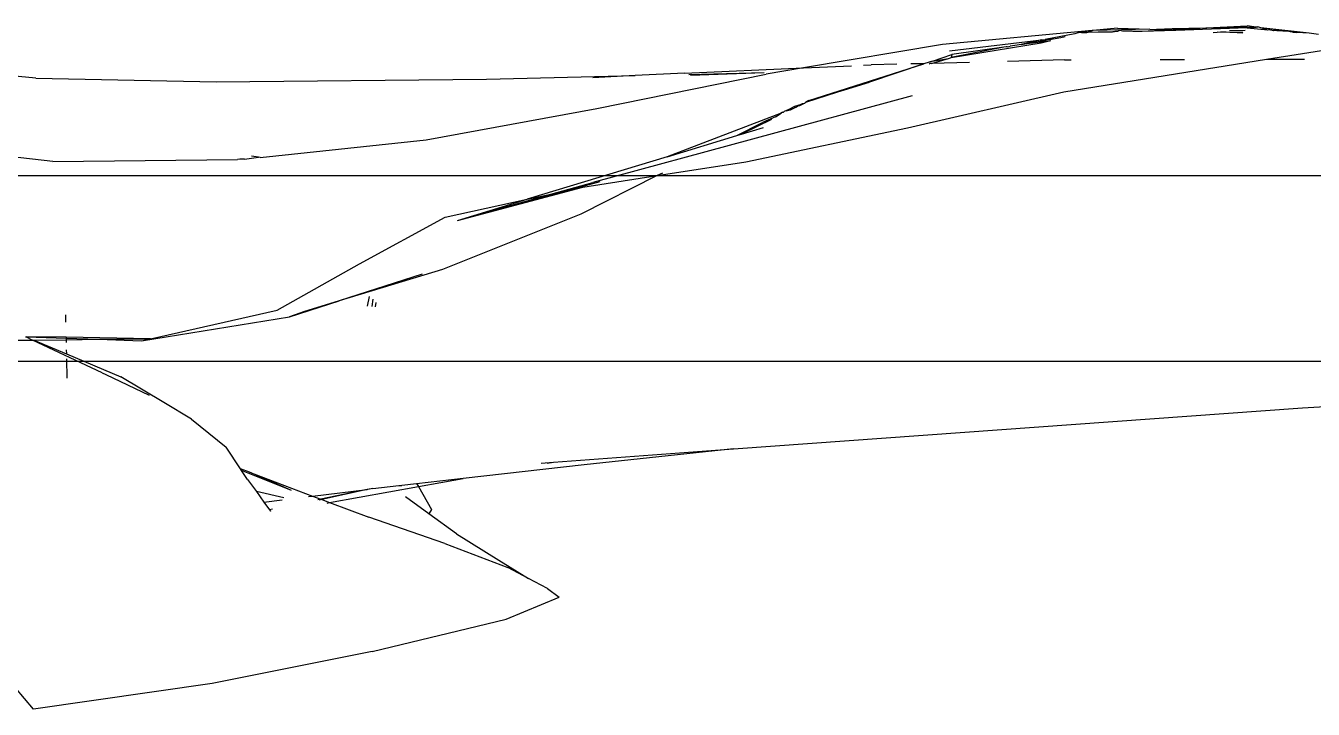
# Model space of a CAD drawing. Header units: millimetres. Extents: x -41292 to 298682, y -22072 to 33155.
# Drawn here: x 31957.1 to 32060.8, y -13687.4 to -13632.4 of the extents above; entities that cross this region are included whole.
import ezdxf

# ---------------------------------------------------------------- set-up
doc = ezdxf.new("R2010")
doc.units = ezdxf.units.MM
doc.layers.add('창호', color=4, linetype='Continuous')
doc.layers.add('틀', color=8, linetype='Continuous')

# ---------------------------------------------------------------- blocks, each defined once
blk = doc.blocks.new('rmfnasesx')
for p, q in [((59512.2, 1879.73), (59518.69, 1880.06)), ((59519.43, 1879.95), (59518.69, 1880.06)), ((59506.21, 1879.67), (59494.15, 1878.55)), ((59500.49, 1878.54), (59503.24, 1879.04)), ((59504.82, 1879.4), (59502.43, 1878.95)), ((59502.43, 1878.95), (59503.24, 1879.04)), ((59503.24, 1879.04), (59503.69, 1879.1)), ((59503.69, 1879.1), (59504.04, 1879.19)), ((59505.17, 1879.5), (59504.82, 1879.4)), ((59505.34, 1879.5), (59505.17, 1879.5)), ((59505.37, 1879.51), (59505.34, 1879.5)), ((59506.21, 1879.67), (59505.37, 1879.51)), ((59505.37, 1879.51), (59505.78, 1879.52)), ((59505.78, 1879.52), (59505.9, 1879.54)), ((59505.9, 1879.54), (59506.21, 1879.67)), ((59505.9, 1879.54), (59506.71, 1879.56)), ((59506.21, 1879.67), (59506.25, 1879.68)), ((59506.3, 1879.68), (59506.25, 1879.68)), ((59508.25, 1879.86), (59506.3, 1879.68)), ((59510.86, 1879.77), (59506.3, 1879.68)), ((59506.71, 1879.56), (59507.6, 1879.56)), ((59507.6, 1879.56), (59507.86, 1879.57)), ((59507.86, 1879.57), (59507.9, 1879.6)), ((59507.9, 1879.6), (59508.02, 1879.6)), ((59508.02, 1879.6), (59508.06, 1879.62)), ((59508.06, 1879.62), (59508.1, 1879.62)), ((59508.1, 1879.62), (59508.15, 1879.63)), ((59508.15, 1879.63), (59508.28, 1879.63)), ((59508.25, 1879.86), (59510.86, 1879.77)), ((59508.28, 1879.63), (59508.4, 1879.66)), ((59508.68, 1879.62), (59508.4, 1879.66)), ((59508.68, 1879.62), (59508.74, 1879.65)), ((59508.74, 1879.65), (59508.77, 1879.65)), ((59508.77, 1879.65), (59508.86, 1879.65)), ((59508.86, 1879.65), (59508.89, 1879.65)), ((59508.89, 1879.65), (59509.32, 1879.64)), ((59509.32, 1879.64), (59509.41, 1879.64)), ((59509.41, 1879.64), (59509.49, 1879.61)), ((59509.49, 1879.61), (59510.24, 1879.63)), ((59510.24, 1879.63), (59512.2, 1879.73)), ((59510.24, 1879.63), (59512.96, 1879.71)), ((59510.86, 1879.77), (59511.41, 1879.76)), ((59512.65, 1879.81), (59511.41, 1879.76)), ((59511.41, 1879.76), (59512.2, 1879.73)), ((59512.2, 1879.73), (59512.96, 1879.71)), ((59519.43, 1879.95), (59512.65, 1879.81)), ((59512.96, 1879.71), (59519.43, 1879.95)), ((59515.96, 1879.51), (59516.29, 1879.55)), ((59518.34, 1879.51), (59516.29, 1879.55)), ((59518.32, 1879.49), (59516.29, 1879.55)), ((59516.59, 1879.59), (59518.32, 1879.49)), ((59517.29, 1879.68), (59518.53, 1879.69)), ((59518.32, 1879.49), (59518.36, 1879.53)), ((59520.36, 1879.71), (59518.71, 1879.86)), ((59519.52, 1879.95), (59519.43, 1879.95)), ((59519.56, 1879.96), (59519.52, 1879.95)), ((59519.8, 1879.9), (59519.56, 1879.96)), ((59520.36, 1879.71), (59519.8, 1879.9)), ((59522.06, 1879.58), (59519.8, 1879.9)), ((59523.7, 1879.45), (59519.8, 1879.9)), ((59520.58, 1879.72), (59520.36, 1879.71)), ((59520.58, 1879.72), (59520.81, 1879.67)), ((59520.81, 1879.67), (59520.86, 1879.67)), ((59520.91, 1879.67), (59520.86, 1879.67)), ((59521.08, 1879.65), (59520.91, 1879.67)), ((59522.06, 1879.58), (59521.08, 1879.65)), ((59522.16, 1879.57), (59522.06, 1879.58)), ((59522.35, 1879.56), (59522.16, 1879.57)), ((59522.38, 1879.54), (59522.35, 1879.56)), ((59522.38, 1879.54), (59522.45, 1879.54)), ((59522.45, 1879.54), (59522.68, 1879.51)), ((59523.7, 1879.45), (59522.68, 1879.51)), ((59524.44, 1879.36), (59523.7, 1879.45)), ((59494.15, 1878.55), (59482.97, 1876.66)), ((59494.74, 1878.03), (59502.14, 1878.91)), ((59494.85, 1877.49), (59502.12, 1878.67)), ((59499.09, 1878.32), (59494.85, 1877.49)), ((59499.09, 1878.32), (59494.92, 1877.73)), ((59499.3, 1878.36), (59499.09, 1878.32)), ((59499.36, 1878.36), (59499.3, 1878.36)), ((59499.36, 1878.36), (59499.6, 1878.41)), ((59500.18, 1878.48), (59499.6, 1878.41)), ((59500.49, 1878.54), (59500.18, 1878.48)), ((59502.14, 1878.91), (59500.49, 1878.54)), ((59502.53, 1878.78), (59500.49, 1878.54)), ((59502.12, 1878.67), (59502.53, 1878.78)), ((59502.14, 1878.91), (59502.43, 1878.95)), ((59502.53, 1878.78), (59502.9, 1878.88)), ((59520.26, 1877.36), (59526.05, 1878.29)), ((59483.41, 1874.04), (59492.65, 1877)), ((59487.79, 1876.87), (59488.43, 1876.9)), ((59492.65, 1877), (59488.28, 1875.51)), ((59490.49, 1876.95), (59488.43, 1876.9)), ((59492.65, 1877), (59491.6, 1876.98)), ((59492.73, 1877.01), (59492.65, 1877)), ((59493.35, 1877.21), (59492.73, 1877.01)), ((59493.1, 1876.97), (59493.15, 1877.02)), ((59493.27, 1877.02), (59493.15, 1877.02)), ((59493.27, 1877.02), (59494.64, 1877.43)), ((59496.33, 1877.1), (59493.27, 1877.02)), ((59493.35, 1877.21), (59494.92, 1877.73)), ((59493.35, 1877.21), (59494.64, 1877.43)), ((59494.64, 1877.43), (59494.8, 1877.48)), ((59494.8, 1877.48), (59494.85, 1877.49)), ((59494.92, 1877.73), (59494.85, 1877.49)), ((59503.98, 1877.3), (59499.39, 1877.18)), ((59503.94, 1874.73), (59520.26, 1877.36)), ((59503.98, 1877.3), (59504.53, 1877.3)), ((59511.7, 1877.33), (59513.65, 1877.33)), ((59520.26, 1877.36), (59523.32, 1877.37)), ((59421.13, 1875.84), (59415.14, 1876.39)), ((59457.45, 1875.76), (59469.41, 1876.04)), ((59469.41, 1876.04), (59466.01, 1875.85)), ((59466.32, 1873.4), (59479.95, 1876.15)), ((59473.38, 1876.25), (59469.41, 1876.04)), ((59473.38, 1876.25), (59482.97, 1876.66)), ((59473.73, 1876.14), (59479.79, 1876.28)), ((59473.86, 1876.09), (59479.79, 1876.28)), ((59482.97, 1876.66), (59479.95, 1876.15)), ((59482.97, 1876.66), (59486.84, 1876.83)), ((59421.13, 1875.84), (59435.66, 1875.53)), ((59435.66, 1875.53), (59457.45, 1875.76)), ((59486.55, 1874.99), (59483.14, 1873.88)), ((59483.41, 1874.04), (59486.55, 1874.99)), ((59486.55, 1874.99), (59488.28, 1875.51)), ((59491.72, 1874.42), (59466, 1867.44)), ((59483.08, 1873.83), (59482.64, 1873.62)), ((59482.8, 1873.75), (59482.89, 1873.79)), ((59482.89, 1873.79), (59483.08, 1873.83)), ((59483.14, 1873.88), (59483.08, 1873.83)), ((59483.41, 1874.04), (59483.14, 1873.88)), ((59491.35, 1871.83), (59503.94, 1874.73)), ((59452.57, 1870.87), (59466.32, 1873.4)), ((59481.17, 1873.02), (59471.98, 1869.51)), ((59480.71, 1872.72), (59481.17, 1873.02)), ((59481.29, 1873.1), (59481.17, 1873.02)), ((59481.29, 1873.1), (59481.35, 1873.11)), ((59481.42, 1873.16), (59481.35, 1873.11)), ((59481.64, 1873.27), (59481.42, 1873.16)), ((59481.89, 1873.25), (59481.58, 1873.17)), ((59481.64, 1873.27), (59481.81, 1873.34)), ((59481.81, 1873.34), (59482.27, 1873.59)), ((59482.28, 1873.46), (59481.89, 1873.25)), ((59482.09, 1873.41), (59481.89, 1873.25)), ((59482.28, 1873.46), (59482.25, 1873.49)), ((59482.27, 1873.59), (59482.8, 1873.75)), ((59482.35, 1873.48), (59482.28, 1873.46)), ((59482.57, 1873.6), (59482.35, 1873.48)), ((59482.64, 1873.62), (59482.57, 1873.6)), ((59482.8, 1873.75), (59482.64, 1873.62)), ((59477.59, 1871.22), (59479.66, 1872.26)), ((59480.4, 1872.52), (59477.97, 1871.33)), ((59477.97, 1871.33), (59479.75, 1871.87)), ((59478.32, 1869.11), (59491.35, 1871.83)), ((59480.71, 1872.72), (59479.66, 1872.26)), ((59422.52, 1869.12), (59409.16, 1870.67)), ((59439.2, 1869.45), (59452.57, 1870.87)), ((59471.98, 1869.51), (59477.59, 1871.22)), ((59477.59, 1871.22), (59477.97, 1871.33)), ((59422.52, 1869.12), (59437.39, 1869.29)), ((59437.56, 1869.31), (59437.39, 1869.29)), ((59437.95, 1869.31), (59437.56, 1869.31)), ((59437.95, 1869.31), (59439.07, 1869.47)), ((59439.07, 1869.47), (59438.52, 1869.55)), ((59439.2, 1869.45), (59439.07, 1869.47)), ((59471.98, 1869.51), (59460.71, 1866.08)), ((59471.19, 1867.99), (59478.32, 1869.11)), ((59471.19, 1867.99), (59465.03, 1864.89)), ((59465.19, 1867.05), (59471.19, 1867.99)), ((59471.61, 1868.2), (59471.19, 1867.99)), ((59455.09, 1864.37), (59465.19, 1867.05)), ((59455.09, 1864.37), (59463.64, 1866.71)), ((59462.63, 1866.5), (59466, 1867.44)), ((59462.63, 1866.5), (59463.64, 1866.71)), ((59463.64, 1866.71), (59466.59, 1867.52)), ((59463.64, 1866.71), (59465.19, 1867.05)), ((59454.1, 1864.64), (59460.71, 1866.08)), ((59455.09, 1864.37), (59462.63, 1866.5)), ((59455.09, 1864.37), (59460.71, 1866.08)), ((59460.71, 1866.08), (59462.63, 1866.5)), ((59447.2, 1860.88), (59454.1, 1864.64)), ((59465.03, 1864.89), (59453.88, 1860.42)), ((59440.59, 1857.16), (59447.2, 1860.88)), ((59453.88, 1860.42), (59445.57, 1857.91)), ((59452.25, 1860.05), (59445.57, 1857.91)), ((59447.86, 1857.47), (59448.01, 1858.25)), ((59441.56, 1856.62), (59445.57, 1857.91)), ((59445.57, 1857.91), (59442.77, 1857.06)), ((59448.27, 1858.03), (59448.19, 1857.45)), ((59448.51, 1857.42), (59448.56, 1857.78)), ((59423.52, 1856.77), (59423.54, 1856.19)), ((59429.66, 1854.69), (59441.56, 1856.62)), ((59430.37, 1854.86), (59440.59, 1857.16)), ((59442.77, 1857.06), (59441.56, 1856.62)), ((59419.72, 1854.73), (59420.88, 1854.74)), ((59420.31, 1855.01), (59420.35, 1855.01)), ((59420.35, 1855.01), (59420.88, 1854.74)), ((59423.57, 1854.99), (59420.35, 1855.01)), ((59420.35, 1855.01), (59423.57, 1854.9)), ((59420.88, 1854.74), (59420.98, 1854.74)), ((59426.47, 1852.11), (59420.88, 1854.74)), ((59420.98, 1854.74), (59423.57, 1854.78)), ((59420.98, 1854.74), (59423.6, 1853.64)), ((59423.57, 1854.99), (59423.57, 1854.9)), ((59430.37, 1854.86), (59423.57, 1854.99)), ((59423.57, 1854.9), (59423.57, 1854.78)), ((59423.57, 1854.9), (59426.18, 1854.81)), ((59423.57, 1854.78), (59426.18, 1854.81)), ((59423.57, 1854.78), (59423.58, 1854.56)), ((59426.18, 1854.81), (59430.37, 1854.86)), ((59426.18, 1854.81), (59429.66, 1854.69)), ((59429.66, 1854.69), (59430.37, 1854.86)), ((59423.59, 1853.95), (59423.6, 1853.64)), ((59423.6, 1853.64), (59427.99, 1851.78)), ((59423.61, 1853.25), (59423.64, 1851.67)), ((59426.47, 1852.11), (59426.79, 1851.98)), ((59426.79, 1851.98), (59430.28, 1850.31)), ((59431.44, 1849.71), (59427.99, 1851.78)), ((59523.17, 1849.3), (59535.84, 1850)), ((59433.67, 1848.38), (59431.44, 1849.71)), ((59477.34, 1845.98), (59523.17, 1849.3)), ((59433.67, 1848.38), (59436.46, 1846.13)), ((59437.63, 1844.38), (59436.46, 1846.13)), ((59462.83, 1844.92), (59477.34, 1845.98)), ((59477.34, 1845.98), (59465.29, 1844.71)), ((59461.85, 1844.85), (59462.83, 1844.92)), ((59462.33, 1844.83), (59462.83, 1844.92)), ((59438.36, 1844.1), (59437.63, 1844.38)), ((59437.71, 1844.25), (59437.63, 1844.38)), ((59441.72, 1842.63), (59437.71, 1844.25)), ((59438.2, 1843.51), (59437.71, 1844.25)), ((59441.72, 1842.63), (59438.36, 1844.1)), ((59438.36, 1844.1), (59443.43, 1842.19)), ((59465.29, 1844.71), (59455.55, 1843.61)), ((59438.2, 1843.51), (59438.9, 1842.56)), ((59443.43, 1842.19), (59447.83, 1842.71)), ((59447.83, 1842.71), (59444.09, 1841.94)), ((59447.83, 1842.71), (59444.17, 1841.91)), ((59444.8, 1841.67), (59451.95, 1842.96)), ((59447.88, 1842.72), (59447.83, 1842.71)), ((59447.98, 1842.75), (59447.88, 1842.72)), ((59448.02, 1842.75), (59447.98, 1842.75)), ((59448.28, 1842.81), (59448.02, 1842.75)), ((59448.28, 1842.81), (59450.38, 1843.04)), ((59450.38, 1843.04), (59450.62, 1843.05)), ((59451.81, 1843.18), (59450.62, 1843.05)), ((59455.55, 1843.61), (59451.81, 1843.18)), ((59451.81, 1843.18), (59451.86, 1843.13)), ((59451.86, 1843.13), (59451.95, 1842.96)), ((59451.95, 1842.96), (59455.55, 1843.61)), ((59451.95, 1842.96), (59453, 1841.1)), ((59441.12, 1842.04), (59438.9, 1842.56)), ((59438.9, 1842.56), (59439.51, 1841.71)), ((59439.51, 1841.71), (59440.97, 1841.89)), ((59439.51, 1841.71), (59439.96, 1841.09)), ((59443.11, 1842.15), (59443.43, 1842.19)), ((59443.43, 1842.19), (59444.09, 1841.94)), ((59444.09, 1841.94), (59443.85, 1841.89)), ((59444.17, 1841.91), (59443.95, 1841.86)), ((59444.09, 1841.94), (59444.17, 1841.91)), ((59444.17, 1841.91), (59444.8, 1841.67)), ((59444.6, 1841.63), (59444.8, 1841.67)), ((59444.8, 1841.67), (59447.97, 1840.48)), ((59452.8, 1840.77), (59450.91, 1842.14)), ((59440.2, 1841.14), (59439.96, 1841.09)), ((59439.96, 1841.09), (59440.04, 1840.98)), ((59440.07, 1841.01), (59440.04, 1840.98)), ((59453, 1841.1), (59452.8, 1840.77)), ((59455.03, 1839.16), (59452.8, 1840.77)), ((59454.07, 1838.38), (59447.97, 1840.48)), ((59455.03, 1839.16), (59458.43, 1837.04)), ((59454.07, 1838.38), (59459.15, 1836.43)), ((59458.43, 1837.04), (59460.81, 1835.55)), ((59460.81, 1835.55), (59459.15, 1836.43)), ((59462.35, 1834.74), (59460.81, 1835.55)), ((59462.35, 1834.74), (59463.28, 1834.04)), ((59459.01, 1832.28), (59463.28, 1834.04)), ((59448.24, 1829.68), (59459.01, 1832.28)), ((59448.24, 1829.68), (59435.34, 1827.1)), ((59420.94, 1825.03), (59417.45, 1829.17)), ((59435.34, 1827.1), (59420.94, 1825.03))]:
    blk.add_line(p, q)

msp = doc.modelspace()

# ---------------------------------------------------------------- linework, layer by layer
at = {"layer": '창호'}
msp.add_line((33844.67, -13659.42), (31564.67, -13659.42), dxfattribs=at)
at = {"layer": '틀'}
msp.add_line((31564.67, -13644.42), (33844.67, -13644.42), dxfattribs=at)

# ---------------------------------------------------------------- block references
msp.add_blockref('rmfnasesx', (-27463.27, -15512.43))

doc.saveas('drawing.dxf')
